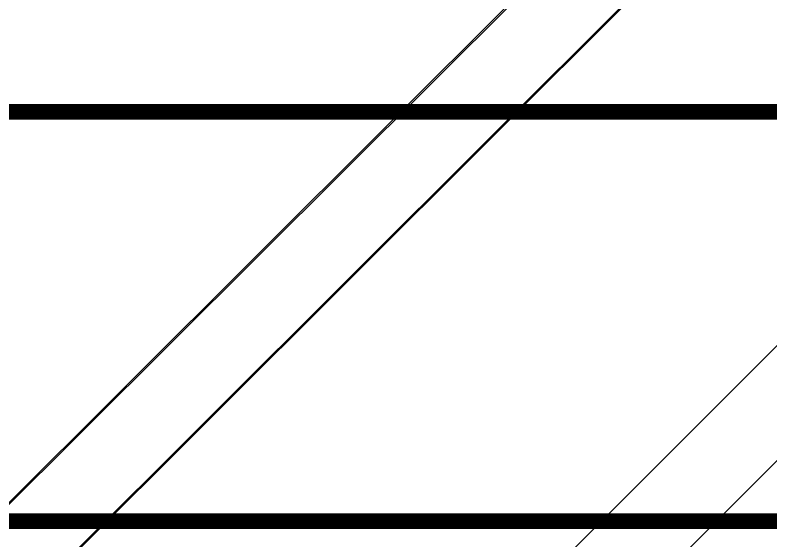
# Model space of a CAD drawing. Header units: inches. Extents: x 0 to 213, y 0 to 212.
# Drawn here: x 1.8273 to 2.3127, y 2.0345 to 2.3721 of the extents above; entities that cross this region are included whole.
import ezdxf

# ---------------------------------------------------------------- set-up
doc = ezdxf.new("R2010")
doc.units = ezdxf.units.IN
doc.header["$MEASUREMENT"] = 0
for name, color, linetype in [('Board Outline', 216, 'Continuous'), ('Dimension', 6, 'Continuous'), ('Top Solder', 216, 'Continuous')]:
    doc.layers.add(name, color=color, linetype=linetype)

# ---------------------------------------------------------------- blocks, each defined once
blk = doc.blocks.new('5050_LED_56')
at = {"layer": 'Top Solder'}
for p in [(0.0156, -0.09023), (-0.05874, -0.09026)]:
    blk.add_line(p, (-211.60534, -211.48777), dxfattribs=at)
blk = doc.blocks.new('5050_LED_57')
at = {"layer": 'Top Solder'}
for p in [(0.0156, -0.09023), (-0.05874, -0.09026)]:
    blk.add_line(p, (-211.99904, -211.48777), dxfattribs=at)
blk = doc.blocks.new('5050_LED_58')
at = {"layer": 'Top Solder'}
for p in [(0.0156, -0.09023), (-0.05874, -0.09026)]:
    blk.add_line(p, (-211.60534, -211.09407), dxfattribs=at)

msp = doc.modelspace()

# ---------------------------------------------------------------- linework, layer by layer
at = {"layer": 'Board Outline'}
msp.add_lwpolyline([(0, 2.04724, 0.01, 0.01, 0), (3.00697, 2.04724, 0.01, 0.01, 0)], format="xyseb", dxfattribs=at)
at = {"layer": 'Dimension'}
msp.add_lwpolyline([(1.69842, 2.31, 0.01, 0.01, 0), (3.00697, 2.31, 0.01, 0.01, 0)], format="xyseb", dxfattribs=at)

# ---------------------------------------------------------------- block references
at = {"rotation": 180}
for name, p in [('5050_LED_57', (0.50432, 0.63705)), ('5050_LED_56', (0.89802, 0.63705)), ('5050_LED_58', (0.89802, 1.03075))]:
    msp.add_blockref(name, p, dxfattribs=at)

doc.saveas('drawing.dxf')
